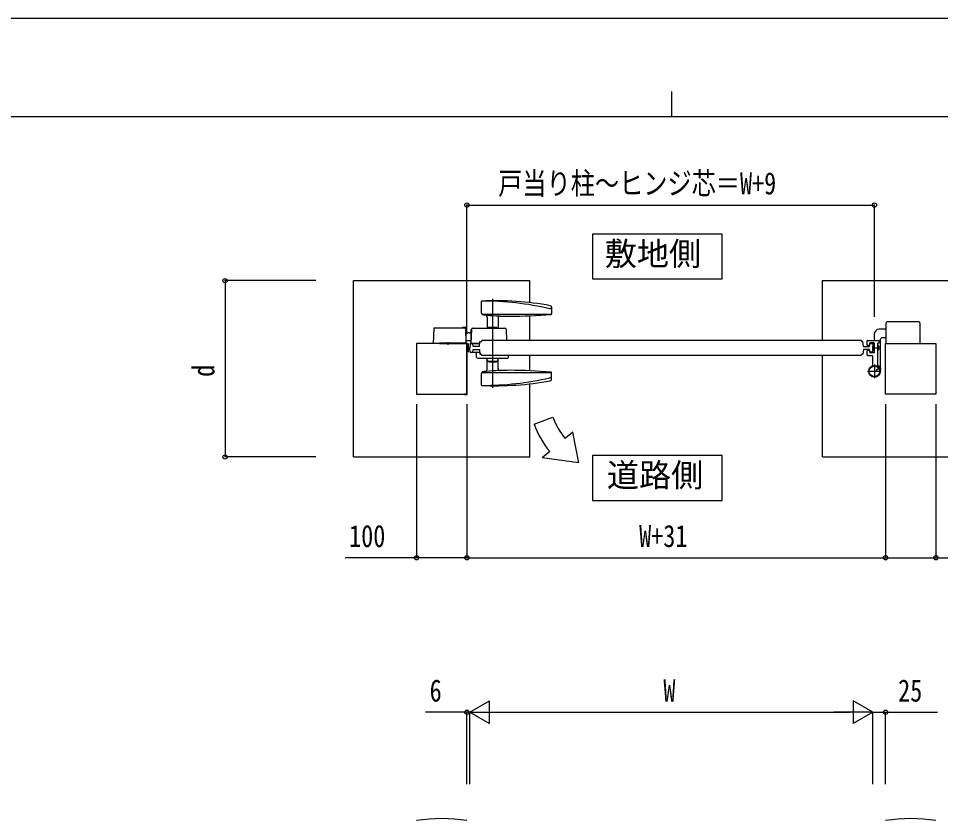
# Model space of a CAD drawing. Units: millimetres, scale not verified. Extents: x -4205 to 4205, y -2970 to 2970.
# Drawn here: x -1301 to 529, y 1378 to 2970 of the extents above; entities that cross this region are included whole.
import ezdxf
from ezdxf.enums import TextEntityAlignment as Align

# ---------------------------------------------------------------- set-up
doc = ezdxf.new("R2010")
doc.units = ezdxf.units.MM
doc.header["$LTSCALE"] = 10
for name, color, linetype in [('0-2_USER1', 3, 'Continuous'), ('0-3_YKK_12', 2, 'Continuous'), ('0-4_YKK_13', 4, 'Continuous'), ('0-5_YKK_A1', 4, 'Continuous'), ('0-6_YKK_D', 6, 'Continuous'), ('0-7_YKK_ZWAK', 7, 'Continuous')]:
    doc.layers.add(name, color=color, linetype=linetype)
doc.styles.add('ＭＳ ゴシック', font='')
doc.styles.get('ＭＳ ゴシック').set_extended_font_data('MS Gothic')

msp = doc.modelspace()

# ---------------------------------------------------------------- linework, layer by layer
at = {"layer": '0-2_USER1'}
for points in [[(-161.78, 2542.08), (-161.78, 2452.83), (95.82, 2452.83), (95.82, 2542.08)], [(-161.78, 2102.64), (-161.78, 2013.39), (95.82, 2013.39), (95.82, 2102.64)]]:
    msp.add_lwpolyline(points, close=True, dxfattribs=at)
at = {"layer": '0-3_YKK_12'}
for p, q in [((-359.98, 2413.65), (-359.98, 2236.95)), ((-448.48, 2322.05), (-448.48, 2327.65)), ((-407.98, 2307.55), (-407.98, 2324.55))]:
    msp.add_line(p, q, dxfattribs=at)
at = {"layer": '0-4_YKK_13'}
for p, q in [((-465.48, 2325.15), (-465.48, 2324.55)), ((-410.88, 2325.15), (-465.48, 2325.15)), ((-451.48, 2324.55), (-451.48, 2325.15)), ((-445.48, 2324.55), (-445.48, 2325.15)), ((-465.48, 2324.55), (-410.98, 2324.55)), ((-410.98, 2324.55), (-410.98, 2224.25)), ((-410.38, 2224.25), (-410.38, 2324.65)), ((-410.98, 2224.25), (-415.48, 2224.25)), ((-415.48, 2224.25), (-415.48, 2223.65)), ((-415.48, 2223.65), (-410.98, 2223.65))]:
    msp.add_line(p, q, dxfattribs=at)
for centre, radius, start, end in [((-410.88, 2324.65), 0.5, 0, 90), ((-410.98, 2224.25), 0.6, 270, 0)]:
    msp.add_arc(centre, radius, start, end, dxfattribs=at)
at = {"layer": '0-5_YKK_A1'}
for p, q in [((-635.98, 2449.55), (-285.98, 2449.55)), ((-635.98, 2099.55), (-635.98, 2449.55)), ((-285.77, 2405.78), (-285.98, 2449.55)), ((295.02, 2449.55), (645.02, 2449.55)), ((295.02, 2331.05), (295.02, 2449.55)), ((-381.09, 2383.04), (-243.15, 2383.04)), ((-285.98, 2331.05), (-285.98, 2379.9)), ((-242.98, 2396.82), (-242.98, 2383.6)), ((-370.98, 2377.38), (-370.98, 2355.05)), ((-348.98, 2375.38), (-348.98, 2355.05)), ((421.02, 2324.55), (421.02, 2366.05)), ((486.02, 2368.05), (423.02, 2368.05)), ((488.02, 2366.05), (488.02, 2324.55)), ((-476.98, 2353.72), (-477.98, 2325.15)), ((-474.98, 2355.65), (-414.48, 2355.65)), ((-419.98, 2357.15), (-414.48, 2357.15)), ((-419.98, 2357.15), (-419.98, 2355.65)), ((-414.48, 2354.98), (-414.48, 2355.65)), ((-413.98, 2353.72), (-412.98, 2325.15)), ((-412.98, 2355.65), (-412.98, 2325.75)), ((-412.98, 2343.05), (-412.32, 2343.71)), ((-406.67, 2346.05), (-402.98, 2346.05)), ((-401.98, 2353.12), (-402.98, 2324.55)), ((-402.98, 2352.55), (-402, 2352.55)), ((-402.98, 2352.55), (-402.98, 2324.55)), ((-399.98, 2355.05), (-334.98, 2355.05)), ((-370.98, 2355.55), (-368.98, 2355.55)), ((-368.98, 2356.05), (-368.98, 2355.05)), ((-367.98, 2357.05), (-351.98, 2357.05)), ((-350.98, 2356.05), (-350.98, 2355.05)), ((-350.98, 2355.55), (-348.98, 2355.55)), ((-332.98, 2353.12), (-332.21, 2331.05)), ((397.52, 2343.05), (397.52, 2331.05)), ((421.02, 2353.05), (407.52, 2353.05)), ((-477.98, 2325.15), (-412.98, 2325.15)), ((-412.98, 2331.05), (-402.98, 2331.05)), ((-385.98, 2319.05), (-385.15, 2328.55)), ((-385.15, 2328.55), (-383.53, 2328.55)), ((-381.48, 2331.05), (-381.54, 2330.37)), ((371.52, 2331.05), (-381.48, 2331.05)), ((371.52, 2331.05), (371.58, 2330.37)), ((375.19, 2328.55), (373.57, 2328.55)), ((376.02, 2319.05), (375.19, 2328.55)), ((383.52, 2321.55), (383.52, 2330.05)), ((384.52, 2331.05), (406.52, 2331.05)), ((388.52, 2321.55), (388.52, 2325.75)), ((397.22, 2326.05), (388.82, 2326.05)), ((397.52, 2325.75), (397.52, 2306.35)), ((404.52, 2316.51), (404.52, 2325.75)), ((404.82, 2326.05), (407.22, 2326.05)), ((407.52, 2330.05), (407.52, 2326.35)), ((409.52, 2332.05), (409.52, 2277.71)), ((421.02, 2336.05), (413.52, 2336.05)), ((-404.48, 2324.55), (-404.98, 2316.05)), ((-404.48, 2307.55), (-404.98, 2316.05)), ((-385.5, 2324.55), (-404.48, 2324.55)), ((-404.48, 2307.55), (-385.5, 2307.55)), ((-402.98, 2324.55), (-385.5, 2324.55)), ((-391.63, 2297.48), (-391.98, 2307.55)), ((-391.98, 2307.55), (-385.5, 2307.55)), ((-385.98, 2313.05), (-385.15, 2303.55)), ((376.02, 2313.05), (375.19, 2303.55)), ((383.52, 2302.05), (383.52, 2310.55)), ((387.52, 2320.55), (384.52, 2320.55)), ((387.52, 2311.55), (384.52, 2311.55)), ((388.52, 2310.55), (388.52, 2306.35)), ((394.41, 2316.05), (408.58, 2316.05)), ((394.52, 2324.55), (395.02, 2316.05)), ((394.52, 2307.55), (395.02, 2316.05)), ((396.22, 2320.05), (395.02, 2318.85)), ((397.52, 2319.37), (395.54, 2319.37)), ((397.52, 2312.73), (395.54, 2312.73)), ((397.52, 2320.05), (396.22, 2320.05)), ((396.22, 2312.05), (397.52, 2312.05)), ((405.82, 2320.05), (404.52, 2320.05)), ((406.5, 2319.37), (404.52, 2319.37)), ((404.52, 2281.38), (404.52, 2315.59)), ((406.5, 2312.73), (404.52, 2312.73)), ((404.52, 2312.05), (405.82, 2312.05)), ((405.82, 2320.05), (405.82, 2312.05)), ((405.82, 2320.05), (407.02, 2318.85)), ((405.82, 2312.05), (407.02, 2313.25)), ((407.02, 2313.25), (407.02, 2318.85)), ((-389.63, 2295.55), (-330.33, 2295.55)), ((-385.15, 2303.55), (-383.53, 2303.55)), ((-381.48, 2301.05), (-381.54, 2301.72)), ((371.52, 2301.05), (-381.48, 2301.05)), ((-369.48, 2289.55), (-371.98, 2295.55)), ((-370.98, 2273.21), (-370.98, 2293.15)), ((-367.48, 2288.55), (-367.48, 2289.55)), ((-367.48, 2288.55), (-352.48, 2288.55)), ((-352.48, 2288.55), (-352.48, 2289.55)), ((-348.98, 2274.06), (-348.98, 2293.15)), ((-328.33, 2297.48), (-328.21, 2301.05)), ((-285.98, 2270.7), (-285.98, 2301.05)), ((295.02, 2099.55), (295.02, 2301.05)), ((371.52, 2301.05), (371.58, 2301.72)), ((375.19, 2303.55), (373.57, 2303.55)), ((384.52, 2301.05), (392.52, 2301.05)), ((397.22, 2306.05), (388.82, 2306.05)), ((394.52, 2281.88), (394.52, 2299.05)), ((398.02, 2283.05), (398.02, 2256.05)), ((401.49, 2271.98), (410.72, 2278.44)), ((408.59, 2274.51), (406.29, 2277.78)), ((409.45, 2273.28), (410.38, 2274.39)), ((409.52, 2273.36), (409.52, 2269.55)), ((-381.09, 2267.55), (-243.15, 2267.55)), ((-242.98, 2253.78), (-242.98, 2267)), ((384.52, 2269.55), (411.52, 2269.55)), ((-285.98, 2099.55), (-285.98, 2244.79)), ((-277.77, 2164.64), (-240.18, 2178.32)), ((-200.55, 2149.07), (-215.87, 2136.22)), ((-188.62, 2087.64), (-200.55, 2149.07)), ((-246.51, 2110.5), (-261.83, 2097.65)), ((-635.98, 2099.55), (-285.98, 2099.55)), ((-188.62, 2087.64), (-261.83, 2097.65)), ((295.02, 2099.55), (645.02, 2099.55))]:
    msp.add_line(p, q, dxfattribs=at)
for points in [[(-510.98, 2224.55), (-410.98, 2224.55), (-410.98, 2324.55), (-510.98, 2324.55)], [(520.02, 2224.55), (420.02, 2224.55), (420.02, 2324.55), (520.02, 2324.55)]]:
    msp.add_lwpolyline(points, close=True, dxfattribs=at)
for points in [[(-385.98, 2319.05), (-398.28, 2319.05), (-398.98, 2324.55)], [(-398.98, 2307.55), (-398.28, 2313.05), (-385.98, 2313.05)], [(376.02, 2319.05), (388.32, 2319.05), (389.02, 2324.55), (394.52, 2324.55)], [(394.52, 2307.55), (389.02, 2307.55), (388.32, 2313.05), (376.02, 2313.05)], [(396.22, 2320.05), (396.22, 2312.05), (395.02, 2313.25), (395.02, 2318.85)], [(-369.48, 2289.55), (-350.48, 2289.55), (-347.98, 2295.55)], [(409.45, 2273.28), (405.43, 2279.01), (406.8, 2279.51)], [(408.16, 2279.21), (407.11, 2277.32), (407.27, 2276.03)], [(410.57, 2275.77), (408.43, 2275.43), (407.27, 2276.03)]]:
    msp.add_lwpolyline(points, dxfattribs=at)
for radius in [11.5, 10.35]:
    msp.add_circle((398.02, 2269.55), radius, dxfattribs=at)
for centre, radius, start, end in [((-232.98, 2396.04), 150, 175.37904, 183.69522), ((-381.5, 2408.05), 1, 90.08217, 175.37904), ((-354.02, 1809.68), 600, 79.57414, 92.63376), ((-380.64, 1809.05), 600, 77.09641, 90.08217), ((-245.98, 2396.82), 3, 257.09641, 79.57414), ((-377.68, 2386.7), 5, 183.69522, 264.0632), ((-326.48, 2879.04), 500, 264.0632, 264.47787), ((-374.98, 2377.38), 4, 360, 84.47787), ((-326.48, 2879.04), 500, 264.87202, 267.58127), ((-326.48, 3339.04), 960, 270, 274.93509), ((-243.98, 2383.6), 1, 274.93509, 360), ((-344.98, 2375.38), 4, 87.89641, 180), ((-326.48, 2879.04), 500, 267.89641, 270), ((423.02, 2366.05), 2, 90, 180), ((486.02, 2366.05), 2, 0, 90), ((-474.98, 2353.65), 2, 90, 178), ((-415.98, 2353.65), 2, 2, 90), ((-414.48, 2355.65), 1.5, 0, 90), ((-406.67, 2338.05), 8, 90, 135), ((-399.98, 2353.05), 2, 90, 178), ((-367.98, 2356.05), 1, 90, 180), ((-351.98, 2356.05), 1, 360, 90), ((-334.98, 2353.05), 2, 2, 90), ((407.52, 2343.05), 10, 90, 180), ((-383.53, 2330.55), 2, 270, 355), ((373.57, 2330.55), 2, 185, 270), ((384.52, 2330.05), 1, 90, 180), ((388.82, 2325.75), 0.3, 90, 180), ((397.22, 2325.75), 0.3, 0, 90), ((404.82, 2325.75), 0.3, 90, 180), ((406.52, 2330.05), 1, 0, 90), ((407.22, 2326.35), 0.3, 270, 0), ((413.52, 2332.05), 4, 90, 180), ((384.52, 2321.55), 1, 180, 270), ((384.52, 2310.55), 1, 90, 180), ((387.52, 2321.55), 1, 270, 0), ((387.52, 2310.55), 1, 0, 90), ((404.52, 2316.05), 0.3, 113.57818, 246.42182), ((404.32, 2316.51), 0.2, 293.57818, 0), ((404.32, 2315.59), 0.2, 0, 66.42182), ((-389.63, 2297.55), 2, 182, 270), ((-383.53, 2301.55), 2, 5, 90), ((-330.33, 2297.55), 2, 270, 358), ((373.57, 2301.55), 2, 90, 175), ((384.52, 2302.05), 1, 180, 270), ((388.82, 2306.35), 0.3, 180, 270), ((392.52, 2299.05), 2, 0, 90), ((397.22, 2306.35), 0.3, 270, 0), ((-374.98, 2273.21), 4, 275.52213, 360), ((-326.48, 1771.55), 500, 92.41873, 95.12798), ((-344.98, 2275.21), 4, 180, 272.10359), ((-326.48, 1771.55), 500, 90, 92.10359), ((-326.48, 1311.55), 960, 85.06491, 90), ((392.52, 2281.88), 2, 294.04208, 0), ((409.52, 2281.38), 5, 180, 225.81561), ((407.25, 2278.29), 1.3, 49.0353, 110), ((402.2, 2272.47), 9, 20.9647, 49.0353), ((409.39, 2275.23), 1.3, 320, 20.9647), ((-232.98, 2254.55), 150, 176.30478, 184.62096), ((-377.68, 2263.9), 5, 95.9368, 176.30478), ((-380.64, 2841.55), 600, 269.91783, 282.90359), ((-326.48, 1771.55), 500, 95.52213, 95.9368), ((-245.98, 2253.78), 3, 280.42586, 102.90359), ((-243.98, 2267), 1, 360, 85.06491), ((-381.5, 2242.55), 1, 184.62096, 269.91783), ((-354.02, 2840.92), 600, 267.36624, 280.42586), ((-108.62, 2226.21), 140, 200.00072, 220.00072), ((-108.62, 2226.21), 180, 200.00072, 220.00072), ((-460.98, 1061.83), 320, 80.9989, 99.0011), ((470.02, 1061.83), 320, 80.9989, 99.0011)]:
    msp.add_arc(centre, radius, start, end, dxfattribs=at)
at = {"layer": '0-6_YKK_D'}
for p, q in [((-410.98, 2344.55), (-410.98, 2600.55)), ((-410.98, 2599.55), (398.02, 2599.55)), ((398.02, 2378.05), (398.02, 2600.55)), ((-710.98, 2449.55), (-892, 2449.55)), ((-891, 2449.55), (-891, 2099.55)), ((-510.98, 2204.55), (-510.98, 1898.55)), ((-410.98, 2204.55), (-410.98, 1898.55)), ((-410.98, 2204.55), (-410.98, 1898.55)), ((420.02, 2204.55), (420.02, 1898.55)), ((420.02, 2204.55), (420.02, 1898.55)), ((520.02, 2204.55), (520.02, 1898.55)), ((-710.98, 2099.55), (-892, 2099.55)), ((-410.98, 1899.55), (420.02, 1899.55)), ((-404.98, 1592.84), (-366.01, 1615.34)), ((-366.01, 1570.34), (-366.01, 1615.34)), ((395.02, 1592.84), (356.05, 1615.34)), ((356.05, 1615.34), (356.05, 1570.34)), ((-410.98, 1592.84), (-492.98, 1592.84)), ((-410.98, 1450.39), (-410.98, 1593.84)), ((-404.98, 1592.84), (-410.98, 1592.84)), ((-404.98, 1450.39), (-404.98, 1593.84)), ((-404.98, 1450.39), (-404.98, 1593.84)), ((-404.98, 1592.84), (-387.98, 1592.84)), ((-404.98, 1592.84), (-366.01, 1570.34)), ((-404.98, 1592.84), (-327.04, 1592.84)), ((-359.98, 1592.84), (350.02, 1592.84)), ((395.02, 1592.84), (317.08, 1592.84)), ((395.02, 1592.84), (356.05, 1570.34)), ((395.02, 1450.39), (395.02, 1593.84)), ((395.02, 1450.39), (395.02, 1593.84)), ((420.02, 1450.39), (420.02, 1593.84))]:
    msp.add_line(p, q, dxfattribs=at)
for points in [[(-410.98, 1899.55), (-510.98, 1899.55), (-652.78, 1899.55)], [(420.02, 1899.55), (520.02, 1899.55), (661.82, 1899.55)], [(395.02, 1592.84), (420.02, 1592.84), (523.42, 1592.84)]]:
    msp.add_lwpolyline(points, dxfattribs=at)
for centre in [(-410.98, 2599.55), (398.02, 2599.55), (-891, 2449.55), (-891, 2099.55), (-510.98, 1899.55), (-410.98, 1899.55), (-410.98, 1899.55), (420.02, 1899.55), (420.02, 1899.55), (520.02, 1899.55), (-410.98, 1592.84), (420.02, 1592.84)]:
    msp.add_circle(centre, 4.25, dxfattribs=at)
at = {"layer": '0-7_YKK_ZWAK'}
for p, q in [((-4.98, 2825), (-4.98, 2775)), ((3895.02, 2775), (-3904.98, 2775))]:
    msp.add_line(p, q, dxfattribs=at)
msp.add_lwpolyline([(-4205, -2970), (4205, -2970), (4205, 2970), (-4205, 2970)], close=True, dxfattribs=at)

# ---------------------------------------------------------------- texts
at = {"layer": '0-2_USER1', "style": 'ＭＳ ゴシック'}
for s, p in [('敷地側', (-137.4, 2465.58)), ('道路側', (-133.07, 2026.14))]:
    msp.add_text(s, height=46.74, dxfattribs=at).set_placement(p, align=Align.BOTTOM_LEFT)
at = {"layer": '0-6_YKK_D', "style": 'ＭＳ ゴシック', "width": 0.8}
for s, p in [('戸当り柱～ヒンジ芯＝W+9', (-348.88, 2607.55)), ('100', (-644.78, 1907.55)), ('W+31', (-69.08, 1907.55)), ('6', (-484.98, 1600.84)), ('W', (-20.98, 1600.84)), ('25', (445.02, 1600.84))]:
    msp.add_text(s, height=43.99, dxfattribs=at).set_placement(p, align=Align.BOTTOM_LEFT)
msp.add_text('d', height=43.99, rotation=90, dxfattribs=at).set_placement((-899, 2258.55), align=Align.BOTTOM_LEFT)

doc.saveas('drawing.dxf')
